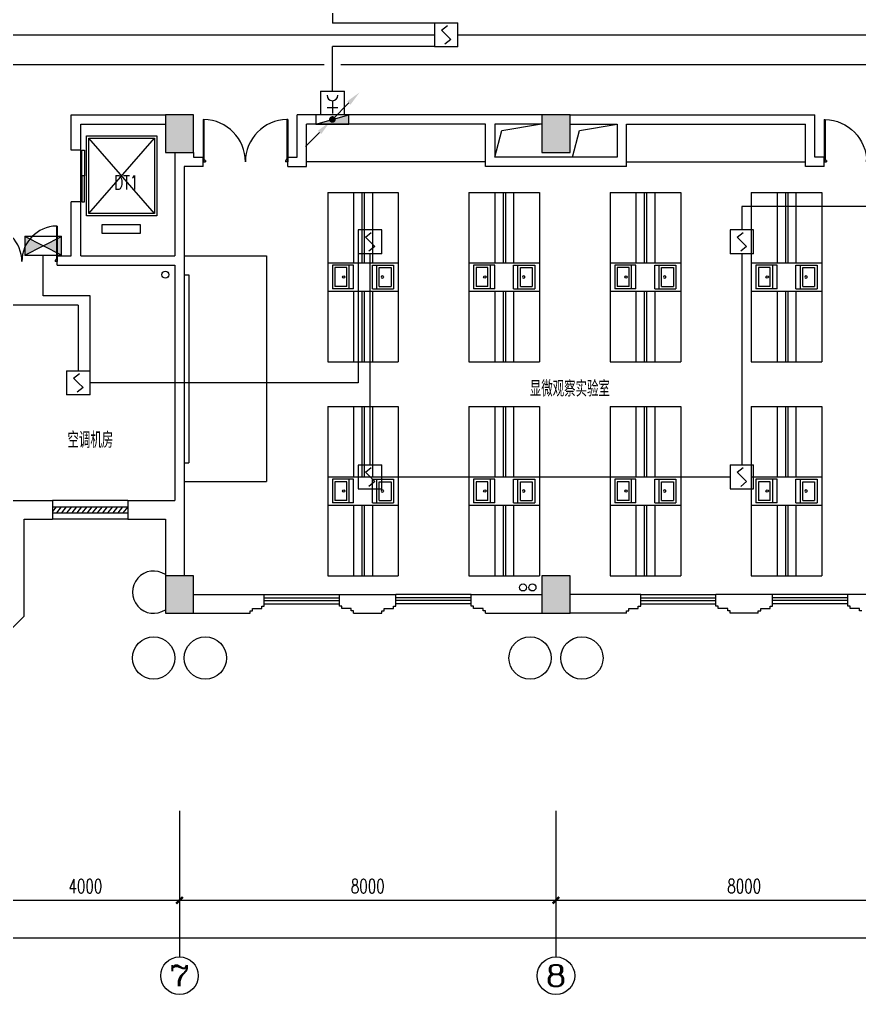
# Model space of a CAD drawing. Extents: x 190999 to 918899, y -200814 to 215286.
# Drawn here: x 217412 to 235262, y 30964 to 51692 of the extents above; entities that cross this region are included whole.
import ezdxf
from ezdxf.enums import TextEntityAlignment as Align

# ---------------------------------------------------------------- set-up
doc = ezdxf.new("R2010")
doc.units = 0
doc.header["$LTSCALE"] = 1000
doc.header["$MEASUREMENT"] = 0
doc.layers.get('Defpoints').update_dxf_attribs({"color": 1})
for name, color, linetype in [('00-EQUIP', 3, 'Continuous'), ('00-LWIRE', 4, 'Continuous'), ('00-WIRE-4', 6, 'Continuous'), ('A-墙线', 2, 'Continuous'), ('A-外包装修', 250, 'Continuous'), ('A-外窗', 145, 'Continuous'), ('A-家具', 250, 'Continuous'), ('A-门', 167, 'Continuous'), ('AXIS', 3, 'Continuous'), ('AXIS_TEXT', 7, 'Continuous'), ('COLUMN', 2, 'Continuous'), ('EQUIP_消火栓', 1, 'Continuous'), ('PUB_HATCH', 250, 'Continuous'), ('STAIR', 5, 'Continuous'), ('WALL', 2, 'Continuous'), ('WINDOW', 177, 'Continuous'), ('房间名称', 7, 'Continuous'), ('洞口线', 165, 'Continuous'), ('雨水管', 151, 'Continuous')]:
    doc.layers.add(name, color=color, linetype=linetype)
doc.styles.add('_TCH_AXIS', font='COMPLEX', dxfattribs={"bigfont": 'GBCBIG'})
doc.styles.add('_TCH_DIM', font='SIMPLEX', dxfattribs={"bigfont": 'GBCBIG'})
doc.styles.add('COMPLEX', font='COMPLEX')
doc.styles.add('DIM_FONT', font='SIMPLEX', dxfattribs={"width": 0.7, "bigfont": 'GBCBIG'})
doc.styles.get("Standard").update_dxf_attribs({"font": 'simhei.ttf'})
doc.styles.add('XXK', font='romans.shx', dxfattribs={"width": 0.75, "bigfont": 'hzf.shx'})
doc.styles.add('zz-1', font='arial.ttf', dxfattribs={"width": 0.8})
doc.linetypes.add('BIG-DLINE', pattern='A,1,-0.15,["D",XXK,S=0.2,R=0,X=-0.1,Y=-0.09],-0.2', length=1.35)
doc.dimstyles.new('DIMN', dxfattribs={"dimtxt": 300, "dimasz": 100, "dimexe": 250, "dimexo": 300, "dimgap": 150, "dimtad": 1, "dimdec": 0, "dimzin": 0, "dimdsep": 46, "dimtxsty": 'DIM_FONT', "dimblk": 'ARCHTICK', "dimcen": 0.09, "dimclrt": 7, "dimazin": 2, "dimtfac": 1, "dimtdec": 0, "dimtix": 1, "dimtmove": 2, "dimatfit": 3, "dimfxl": 0, "dimtolj": 1, "dimtzin": 0, "dimarcsym": 0})

# ---------------------------------------------------------------- blocks, each defined once
blk = doc.blocks.new('m1800')
at = {"layer": 'A-墙线'}
for p, q in [((-900, -100), (-900, 100)), ((900, -100), (900, 100))]:
    blk.add_line(p, q, dxfattribs=at)
at = {"layer": 'A-门'}
for p, q in [((-900, 900), (-900, 0)), ((-900, 900), (-880, 900)), ((-880, 900), (-880, 50)), ((880, 900), (880, 50)), ((900, 900), (880, 900)), ((900, 900), (900, 0)), ((-900, 50), (-870, 50)), ((-900, 0), (-850, 0)), ((-870, 50), (-870, 30)), ((-870, 30), (-850, 30)), ((-850, 30), (-850, 0)), ((850, 30), (850, 0)), ((870, 30), (850, 30)), ((900, 0), (850, 0)), ((870, 50), (870, 30)), ((900, 50), (870, 50))]:
    blk.add_line(p, q, dxfattribs=at)
for centre, start, end in [((-900, 0), 0, 88.7267), ((900, 0), 91.2733, 180)]:
    blk.add_arc(centre, 900, start, end, dxfattribs=at)
blk = doc.blocks.new('$TwtSys$00000434')
for p, q in [((-0.5, 0.5), (-0.5, -0.5)), ((-0.5, -0.5), (0.5, 0.5)), ((0.5, 0.5), (-0.5, 0.5)), ((0.5, -0.5), (0.5, 0.5)), ((-0.5, -0.5), (0.5, -0.5))]:
    blk.add_line(p, q)
blk.add_solid([(0.5, -0.5), (0.5, 0.5), (-0.5, -0.5)])
blk = doc.blocks.new('$WINLIB2D$00000039')
at = {"color": 0}
for p, q in [((0.5, 0.5), (-0.5, 0.5)), ((-0.5, 0.167), (0.5, 0.167)), ((-0.384, -0.167), (-0.448, 0.167)), ((-0.316, -0.167), (-0.38, 0.167)), ((-0.248, -0.167), (-0.312, 0.167)), ((-0.18, -0.167), (-0.244, 0.167)), ((-0.112, -0.167), (-0.176, 0.167)), ((-0.044, -0.167), (-0.108, 0.167)), ((0.024, -0.167), (-0.04, 0.167)), ((0.092, -0.167), (0.028, 0.167)), ((0.16, -0.167), (0.096, 0.167)), ((0.228, -0.167), (0.164, 0.167)), ((0.296, -0.167), (0.232, 0.167)), ((0.364, -0.167), (0.3, 0.167)), ((0.432, -0.167), (0.368, 0.167)), ((0.5, -0.167), (0.436, 0.167)), ((-0.452, -0.167), (-0.5, 0.084)), ((-0.5, -0.167), (0.5, -0.167)), ((0.5, -0.5), (-0.5, -0.5))]:
    blk.add_line(p, q, dxfattribs=at)
blk = doc.blocks.new('_ArchTick')
at = {"const_width": 0.5}
blk.add_lwpolyline([(-0.7, -0.7), (0.7, 0.7)], dxfattribs=at)
blk = doc.blocks.new('*D922')
at = {"layer": 'AXIS', "color": 0, "lineweight": -2}
for p, q in [((216812, 34567), (216812, 32717)), ((220812, 34567), (220812, 32717)), ((216812, 32967), (220812, 32967))]:
    blk.add_line(p, q, dxfattribs=at)
at = {"layer": 'Defpoints', "color": 0}
for p in [(216812, 34867), (220812, 34867), (220812, 32967)]:
    blk.add_point(p, dxfattribs=at)
at = {"layer": 'AXIS', "color": 0, "lineweight": -2, "xscale": 100, "yscale": 100, "zscale": 100, "rotation": 180}
blk.add_blockref('_ArchTick', (216812, 32967), dxfattribs=at)
at = {"layer": 'AXIS', "color": 0, "lineweight": -2, "xscale": 100, "yscale": 100, "zscale": 100}
blk.add_blockref('_ArchTick', (220812, 32967), dxfattribs=at)
at = {"layer": 'AXIS', "color": 7, "insert": (218812, 33267), "char_height": 300, "attachment_point": 5, "style": 'DIM_FONT'}
blk.add_mtext('\\A1;4000', dxfattribs=at)
blk = doc.blocks.new('*D923')
at = {"layer": 'AXIS', "color": 0, "lineweight": -2}
for p, q in [((220812, 34567), (220812, 32717)), ((228812, 34567), (228812, 32717)), ((220812, 32967), (228812, 32967))]:
    blk.add_line(p, q, dxfattribs=at)
at = {"layer": 'Defpoints', "color": 0}
for p in [(220812, 34867), (228812, 34867), (228812, 32967)]:
    blk.add_point(p, dxfattribs=at)
at = {"layer": 'AXIS', "color": 0, "lineweight": -2, "xscale": 100, "yscale": 100, "zscale": 100, "rotation": 180}
blk.add_blockref('_ArchTick', (220812, 32967), dxfattribs=at)
at = {"layer": 'AXIS', "color": 0, "lineweight": -2, "xscale": 100, "yscale": 100, "zscale": 100}
blk.add_blockref('_ArchTick', (228812, 32967), dxfattribs=at)
at = {"layer": 'AXIS', "color": 7, "insert": (224812, 33267), "char_height": 300, "attachment_point": 5, "style": 'DIM_FONT'}
blk.add_mtext('\\A1;8000', dxfattribs=at)
blk = doc.blocks.new('*D924')
at = {"layer": 'AXIS', "color": 0, "lineweight": -2}
for p, q in [((228812, 34567), (228812, 32717)), ((236812, 34567), (236812, 32717)), ((228812, 32967), (236812, 32967))]:
    blk.add_line(p, q, dxfattribs=at)
at = {"layer": 'Defpoints', "color": 0}
for p in [(228812, 34867), (236812, 34867), (236812, 32967)]:
    blk.add_point(p, dxfattribs=at)
at = {"layer": 'AXIS', "color": 0, "lineweight": -2, "xscale": 100, "yscale": 100, "zscale": 100, "rotation": 180}
blk.add_blockref('_ArchTick', (228812, 32967), dxfattribs=at)
at = {"layer": 'AXIS', "color": 0, "lineweight": -2, "xscale": 100, "yscale": 100, "zscale": 100}
blk.add_blockref('_ArchTick', (236812, 32967), dxfattribs=at)
at = {"layer": 'AXIS', "color": 7, "insert": (232812, 33267), "char_height": 300, "attachment_point": 5, "style": 'DIM_FONT'}
blk.add_mtext('\\A1;8000', dxfattribs=at)
blk = doc.blocks.new('*D932')
at = {"layer": 'AXIS', "color": 0, "lineweight": -2}
for p, q in [((206112, 34567), (206112, 31917)), ((283362, 34567), (283362, 31917)), ((206112, 32167), (283362, 32167))]:
    blk.add_line(p, q, dxfattribs=at)
at = {"layer": 'Defpoints', "color": 0}
for p in [(206112, 34867), (283362, 34867), (283362, 32167)]:
    blk.add_point(p, dxfattribs=at)
at = {"layer": 'AXIS', "color": 0, "lineweight": -2, "xscale": 100, "yscale": 100, "zscale": 100, "rotation": 180}
blk.add_blockref('_ArchTick', (206112, 32167), dxfattribs=at)
at = {"layer": 'AXIS', "color": 0, "lineweight": -2, "xscale": 100, "yscale": 100, "zscale": 100}
blk.add_blockref('_ArchTick', (283362, 32167), dxfattribs=at)
at = {"layer": 'AXIS', "color": 7, "insert": (244737, 32467), "char_height": 300, "attachment_point": 5, "style": 'DIM_FONT'}
blk.add_mtext('\\A1;77250', dxfattribs=at)
blk = doc.blocks.new('_AXISO')
blk.add_circle((0, 0), 0.5)
at = {"layer": 'AXIS_TEXT', "style": 'COMPLEX', "width": 1.041667}
blk.add_attdef('A', text='', height=0.56, dxfattribs=at).set_placement((-0.25, -0.28), (0.25, -0.28), align=Align.FIT)
blk = doc.blocks.new('$plan$00001609')
at = {"linetype": 'Continuous'}
for p, q in [((0, -251), (0, 251)), ((0, 251), (450, 251)), ((93, -251), (93, 251)), ((450, 251), (450, -251)), ((146, -199), (146, 199)), ((146, 199), (397, 199)), ((397, 199), (397, -199)), ((146, -199), (397, -199)), ((0, -251), (450, -251))]:
    blk.add_line(p, q, dxfattribs=at)
blk.add_line((238, 2), (238, 0))
blk.add_arc((212, 0), 26, 4.716, 0, dxfattribs=at)
at = {"style": 'zz-1'}
for tag in ['YSIZE', 'XSIZE']:
    blk.add_attdef(tag, (0, 0), '', height=0.5, dxfattribs=at)
blk = doc.blocks.new('_LINKPT1')
at = {"color": 0}
blk.add_line((0, 0), (0, 0), dxfattribs=at)
blk = doc.blocks.new('J62IR8YJ')
for p, q in [((-0.5, 1), (0.5, 1)), ((-0.5, 0), (-0.5, 1)), ((0.5, 1), (0.5, 0)), ((0, 0.598), (0, 0.06)), ((0.5, 0), (-0.5, 0)), ((-0.231, 0.312), (0.231, 0.312))]:
    blk.add_line(p, q)
at = {"const_width": 0.04, "flags": 128}
blk.add_lwpolyline([(-0.5, 0), (-0.5, 1), (0.5, 1), (0.5, 0)], close=True, dxfattribs=at)
blk.add_arc((0, 0.829), 0.231, 180, 0)
at = {"xscale": 0.002, "yscale": 0.00200000000000955, "zscale": 0.002}
for p in [(0, 1), (-0.5, 0.5), (0.5, 0.5), (0, 0)]:
    blk.add_blockref('_LINKPT1', p, dxfattribs=at)
at = {"flags": 9}
blk.add_attdef('A', (0, 0), '', height=0.00002, dxfattribs=at)
blk = doc.blocks.new('3S1KCGW2')
for p, q in [((0.5, 0.5), (-0.5, 0.5)), ((-0.5, 0.5), (-0.5, -0.5)), ((0.5, -0.5), (0.5, 0.5)), ((-0.2, 0.2), (0.05, 0.4)), ((0, 0), (-0.2, 0.2)), ((0, 0), (0.2, -0.2)), ((0.2, -0.2), (-0.05, -0.4)), ((-0.5, -0.5), (0.5, -0.5))]:
    blk.add_line(p, q)
at = {"const_width": 0.04, "flags": 128}
blk.add_lwpolyline([(-0.5, -0.5), (-0.5, 0.5), (0.5, 0.5), (0.5, -0.5)], close=True, dxfattribs=at)
at = {"xscale": 0.002, "yscale": 0.002, "zscale": 0.002}
for p in [(0, 0.5), (-0.5, 0), (0.5, 0), (0, -0.5)]:
    blk.add_blockref('_LINKPT1', p, dxfattribs=at)
at = {"flags": 9}
blk.add_attdef('A', (0, 0), '', height=0.00002, dxfattribs=at)
blk = doc.blocks.new('6H2KALM6')
for p, q in [((-0.78, 0.4), (0.78, -0.4)), ((0.78, 0.4), (-0.78, -0.4)), ((0.78, 0.4), (-0.78, 0.4)), ((-0.78, 0.4), (-0.78, -0.4)), ((0.78, -0.4), (0.78, 0.4)), ((-0.78, -0.4), (0.78, -0.4))]:
    blk.add_line(p, q)
at = {"const_width": 0.04}
blk.add_lwpolyline([(-0.78, 0.4), (-0.78, -0.4), (0.78, -0.4), (0.78, 0.4)], close=True, dxfattribs=at)
for points in [[(-0.78, 0.4), (0, 0), (-0.78, -0.4)], [(0.78, 0.4), (0, 0), (0.78, -0.4)]]:
    blk.add_solid(points)
at = {"xscale": 0.002, "yscale": 0.002, "zscale": 0.002}
for p in [(-0.78, 0), (0, 0.4), (0.78, 0), (0, -0.4)]:
    blk.add_blockref('_LINKPT1', p, dxfattribs=at)
at = {"flags": 9}
blk.add_attdef('A', (0, 0), '', height=0.00002, dxfattribs=at)
blk = doc.blocks.new('_WRLD1L')
for p, q in [((0.7, 0.7), (0, 0)), ((0.104, 0.104), (0.104, 0.104)), ((-0.104, -0.104), (-0.104, -0.104))]:
    blk.add_line(p, q)
at = {"const_width": 0.142}
blk.add_lwpolyline([(-0.071, 0, 1), (0.071, 0, 1)], format="xyb", close=True, dxfattribs=at)
blk.add_solid([(0.63, 0.77), (0.77, 0.63), (1.15, 1.15)])
at = {"width": 0.8, "flags": 9}
blk.add_attdef('A', (0, 0), '', height=0.00002, dxfattribs=at)
blk = doc.blocks.new('_WRLD10L')
for p, q in [((1.15, 1.15), (0.55, 0.55)), ((0.104, 0.104), (0.104, 0.104)), ((-0.104, -0.104), (-0.104, -0.104))]:
    blk.add_line(p, q)
at = {"const_width": 0.142}
blk.add_lwpolyline([(-0.071, 0, 1), (0.071, 0, 1)], format="xyb", close=True, dxfattribs=at)
blk.add_solid([(0.62, 0.48), (0.48, 0.62), (0.1, 0.1)])
at = {"width": 0.8, "flags": 9}
blk.add_attdef('A', (0, 0), '', height=0.00002, dxfattribs=at)

msp = doc.modelspace()

# ---------------------------------------------------------------- hatches: boundary and pattern name
at = {"layer": 'PUB_HATCH'}
for points in [[(221111.6, 49667.4), (220511.6, 49667.4), (220511.6, 48867.4), (221111.6, 48867.4)], [(229111.6, 49667.4), (228511.6, 49667.4), (228511.6, 48867.4), (229111.6, 48867.4)], [(221111.6, 39867.4), (220511.6, 39867.4), (220511.6, 39067.4), (221111.6, 39067.4)], [(229111.6, 39867.4), (228511.6, 39867.4), (228511.6, 39067.4), (229111.6, 39067.4)]]:
    msp.add_hatch(color=256, dxfattribs=at).paths.add_polyline_path(points)

# ---------------------------------------------------------------- linework, layer by layer
at = {"layer": '00-WIRE-4'}
for p, q in [((224061.6, 52567.4), (224061.6, 51617.4)), ((226228.3, 51617.4), (224061.6, 51617.4)), ((215711.6, 51367.4), (226228.3, 51367.4)), ((226728.3, 51367.4), (237761.6, 51367.4)), ((226228.3, 51117.4), (224061.6, 51117.4)), ((224061.6, 50167.4), (224061.6, 51117.4)), ((240561.6, 47717.4), (232761.6, 47717.4)), ((232761.6, 47717.4), (232761.6, 47217.4)), ((217911.6, 45817), (217911.6, 46681.8)), ((224611.6, 46717.4), (224611.6, 43967.4)), ((224861.6, 42217.4), (224861.6, 46717.4)), ((232761.6, 46717.4), (232761.6, 42217.4)), ((218911.6, 45817), (217911.6, 45817)), ((218911.6, 44217.4), (218911.6, 45817)), ((218661.6, 45617), (216073.9, 45617)), ((218661.6, 45617), (218661.6, 44217.4)), ((224611.6, 43967.4), (218911.6, 43967.4)), ((225111.6, 41967.4), (232511.6, 41967.4))]:
    msp.add_line(p, q, dxfattribs=at)
at = {"layer": '00-WIRE-4', "linetype": 'BIG-DLINE'}
for p, q in [((216861.6, 50738.8), (223886.6, 50738.8)), ((224236.6, 50738.8), (272436.6, 50738.8))]:
    msp.add_line(p, q, dxfattribs=at)
at = {"layer": 'A-墙线'}
for p, q in [((218511.6, 48917.4), (218511.6, 49667.4)), ((218511.6, 49667.4), (220511.6, 49667.4)), ((228511.6, 49667.4), (223311.6, 49667.4)), ((223311.6, 48767.4), (223311.6, 49667.4)), ((229111.6, 49667.4), (234311.6, 49667.4)), ((234311.6, 48767.4), (234311.6, 49667.4)), ((218711.6, 49467.4), (220511.6, 49467.4)), ((218711.6, 48917.4), (218711.6, 49467.4)), ((227311.6, 49467.4), (223511.6, 49467.4)), ((223511.6, 48567.4), (223511.6, 49467.4)), ((227311.6, 48567.4), (227311.6, 49467.4)), ((228511.6, 49467.4), (227511.6, 49467.4)), ((227511.6, 49467.4), (227511.6, 48767.4)), ((229111.6, 49467.4), (230111.6, 49467.4)), ((230111.6, 49467.4), (230111.6, 48767.4)), ((230311.6, 49467.4), (234111.6, 49467.4)), ((230311.6, 48567.4), (230311.6, 49467.4)), ((234111.6, 48567.4), (234111.6, 49467.4)), ((218711.6, 48917.4), (218511.6, 48917.4)), ((220711.6, 48867.4), (220711.6, 46667.4)), ((221111.6, 48867.4), (221111.6, 48767.4)), ((221111.6, 48767.4), (221311.6, 48767.4)), ((223111.6, 48767.4), (223311.6, 48767.4)), ((230111.6, 48767.4), (227511.6, 48767.4)), ((234511.6, 48767.4), (234311.6, 48767.4)), ((221311.6, 48567.4), (220911.6, 48567.4)), ((220911.6, 48567.4), (220911.6, 39867.4)), ((223111.6, 48567.4), (223511.6, 48567.4)), ((230311.6, 48567.4), (227311.6, 48567.4)), ((234511.6, 48567.4), (234111.6, 48567.4)), ((218711.6, 47817.4), (218511.6, 47817.4)), ((218511.6, 46667.4), (218511.6, 47817.4)), ((218711.6, 46667.4), (218711.6, 47817.4)), ((218211.6, 46667.4), (218511.6, 46667.4)), ((218711.6, 46667.4), (220711.6, 46667.4)), ((218211.6, 46467.4), (220711.6, 46467.4)), ((220711.6, 46467.4), (220711.6, 41467.4)), ((217511.8, 39006.4), (217511.8, 41067.4)), ((220511.6, 41067.4), (220511.6, 39867.4)), ((221111.6, 39467.4), (222611.6, 39467.4)), ((222611.6, 39217.4), (222611.6, 39467.4)), ((224211.6, 39467.4), (225411.6, 39467.4)), ((224211.6, 39217.4), (224211.6, 39467.4)), ((225411.6, 39217.4), (225411.6, 39467.4)), ((227011.6, 39467.4), (228511.6, 39467.4)), ((227011.6, 39217.4), (227011.6, 39467.4)), ((230611.6, 39467.4), (229111.6, 39467.4)), ((230611.6, 39217.4), (230611.6, 39467.4)), ((233411.6, 39467.4), (232211.6, 39467.4)), ((232211.6, 39217.4), (232211.6, 39467.4)), ((233411.6, 39217.4), (233411.6, 39467.4)), ((236511.6, 39467.4), (235011.6, 39467.4)), ((235011.6, 39217.4), (235011.6, 39467.4)), ((222561.6, 39217.4), (222611.6, 39217.4)), ((222561.6, 39167.4), (222561.6, 39217.4)), ((224261.6, 39217.4), (224211.6, 39217.4)), ((224261.6, 39167.4), (224261.6, 39217.4)), ((225361.6, 39217.4), (225411.6, 39217.4)), ((225361.6, 39167.4), (225361.6, 39217.4)), ((227061.6, 39217.4), (227011.6, 39217.4)), ((227061.6, 39167.4), (227061.6, 39217.4)), ((230561.6, 39217.4), (230611.6, 39217.4)), ((230561.6, 39167.4), (230561.6, 39217.4)), ((232261.6, 39217.4), (232211.6, 39217.4)), ((232261.6, 39167.4), (232261.6, 39217.4)), ((233361.6, 39217.4), (233411.6, 39217.4)), ((233361.6, 39167.4), (233361.6, 39217.4)), ((235061.6, 39217.4), (235011.6, 39217.4)), ((235061.6, 39167.4), (235061.6, 39217.4)), ((217511.8, 39006.4), (216478.8, 37973.3)), ((221111.6, 39067.4), (222311.6, 39067.4)), ((222311.6, 39067.4), (222311.6, 39117.4)), ((222311.6, 39117.4), (222361.6, 39117.4)), ((222361.6, 39117.4), (222361.6, 39167.4)), ((222361.6, 39167.4), (222561.6, 39167.4)), ((224461.6, 39167.4), (224261.6, 39167.4)), ((224461.6, 39117.4), (224461.6, 39167.4)), ((224511.6, 39117.4), (224461.6, 39117.4)), ((224511.6, 39067.4), (224511.6, 39117.4)), ((224511.6, 39067.4), (225111.6, 39067.4)), ((225111.6, 39067.4), (225111.6, 39117.4)), ((225111.6, 39117.4), (225161.6, 39117.4)), ((225161.6, 39117.4), (225161.6, 39167.4)), ((225161.6, 39167.4), (225361.6, 39167.4)), ((227261.6, 39167.4), (227061.6, 39167.4)), ((227261.6, 39117.4), (227261.6, 39167.4)), ((227311.6, 39117.4), (227261.6, 39117.4)), ((227311.6, 39067.4), (227311.6, 39117.4)), ((227311.6, 39067.4), (228511.6, 39067.4)), ((230311.6, 39067.4), (229111.6, 39067.4)), ((230311.6, 39067.4), (230311.6, 39117.4)), ((230311.6, 39117.4), (230361.6, 39117.4)), ((230361.6, 39117.4), (230361.6, 39167.4)), ((230361.6, 39167.4), (230561.6, 39167.4)), ((232461.6, 39167.4), (232261.6, 39167.4)), ((232461.6, 39117.4), (232461.6, 39167.4)), ((232511.6, 39117.4), (232461.6, 39117.4)), ((232511.6, 39067.4), (232511.6, 39117.4)), ((233111.6, 39067.4), (232511.6, 39067.4)), ((233111.6, 39067.4), (233111.6, 39117.4)), ((233111.6, 39117.4), (233161.6, 39117.4)), ((233161.6, 39117.4), (233161.6, 39167.4)), ((233161.6, 39167.4), (233361.6, 39167.4)), ((235261.6, 39167.4), (235061.6, 39167.4)), ((235261.6, 39117.4), (235261.6, 39167.4)), ((235311.6, 39117.4), (235261.6, 39117.4))]:
    msp.add_line(p, q, dxfattribs=at)
at = {"layer": 'A-外包装修'}
for centre in [(220261.6, 38117.4), (221361.6, 38117.4), (228261.6, 38117.4), (229361.6, 38117.4)]:
    msp.add_circle(centre, 450, dxfattribs=at)
msp.add_arc((220261.6, 39517.4), 450, 56.25101, 303.74899, dxfattribs=at)
at = {"layer": 'A-外窗'}
for p, q in [((222611.6, 39467.4), (224211.6, 39467.4)), ((222611.6, 39397.4), (224211.6, 39397.4)), ((227011.6, 39467.4), (225411.6, 39467.4)), ((227011.6, 39397.4), (225411.6, 39397.4)), ((230611.6, 39467.4), (232211.6, 39467.4)), ((230611.6, 39397.4), (232211.6, 39397.4)), ((235011.6, 39467.4), (233411.6, 39467.4)), ((235011.6, 39397.4), (233411.6, 39397.4)), ((222611.6, 39337.4), (224211.6, 39337.4)), ((222611.6, 39267.4), (224211.6, 39267.4)), ((227011.6, 39337.4), (225411.6, 39337.4)), ((227011.6, 39267.4), (225411.6, 39267.4)), ((230611.6, 39337.4), (232211.6, 39337.4)), ((230611.6, 39267.4), (232211.6, 39267.4)), ((235011.6, 39337.4), (233411.6, 39337.4)), ((235011.6, 39267.4), (233411.6, 39267.4))]:
    msp.add_line(p, q, dxfattribs=at)
at = {"layer": 'A-家具'}
for p, q in [((227311.6, 48667.4), (223511.6, 48667.4)), ((230311.6, 48667.4), (234111.6, 48667.4)), ((223961.6, 48017.4), (223961.6, 44417.4)), ((223961.6, 48017.4), (225461.6, 48017.4)), ((224511.6, 48017.4), (224511.6, 46517.4)), ((224686.6, 48017.4), (224686.6, 46517.4)), ((224736.6, 48017.4), (224736.6, 46517.4)), ((224911.6, 48017.4), (224911.6, 46517.4)), ((225461.6, 48017.4), (225461.6, 44417.4)), ((226961.6, 48017.4), (226961.6, 44417.4)), ((226961.6, 48017.4), (228461.6, 48017.4)), ((227511.6, 48017.4), (227511.6, 46517.4)), ((227686.6, 48017.4), (227686.6, 46517.4)), ((227736.6, 48017.4), (227736.6, 46517.4)), ((227911.6, 48017.4), (227911.6, 46517.4)), ((228461.6, 48017.4), (228461.6, 44417.4)), ((229961.6, 48017.4), (229961.6, 44417.4)), ((229961.6, 48017.4), (231461.6, 48017.4)), ((230511.6, 48017.4), (230511.6, 46517.4)), ((230686.6, 48017.4), (230686.6, 46517.4)), ((230736.6, 48017.4), (230736.6, 46517.4)), ((230911.6, 48017.4), (230911.6, 46517.4)), ((231461.6, 48017.4), (231461.6, 44417.4)), ((232961.6, 48017.4), (232961.6, 44417.4)), ((232961.6, 48017.4), (234461.6, 48017.4)), ((233511.6, 48017.4), (233511.6, 46517.4)), ((233686.6, 48017.4), (233686.6, 46517.4)), ((233736.6, 48017.4), (233736.6, 46517.4)), ((233911.6, 48017.4), (233911.6, 46517.4)), ((234461.6, 48017.4), (234461.6, 44417.4)), ((220911.6, 46667.4), (222661.6, 46667.4)), ((222661.6, 46667.4), (222661.6, 41867.4)), ((223961.6, 46517.4), (225461.6, 46517.4)), ((226961.6, 46517.4), (228461.6, 46517.4)), ((229961.6, 46517.4), (231461.6, 46517.4)), ((232961.6, 46517.4), (234461.6, 46517.4)), ((220911.6, 46267.4), (221011.6, 46267.4)), ((221011.6, 46267.4), (221011.6, 42267.4)), ((223961.6, 45917.4), (225461.6, 45917.4)), ((224511.6, 45917.4), (224511.6, 44417.4)), ((224686.6, 45917.4), (224686.6, 44417.4)), ((224736.6, 45917.4), (224736.6, 44417.4)), ((224911.6, 45917.4), (224911.6, 44417.4)), ((226961.6, 45917.4), (228461.6, 45917.4)), ((227511.6, 45917.4), (227511.6, 44417.4)), ((227686.6, 45917.4), (227686.6, 44417.4)), ((227736.6, 45917.4), (227736.6, 44417.4)), ((227911.6, 45917.4), (227911.6, 44417.4)), ((229961.6, 45917.4), (231461.6, 45917.4)), ((230511.6, 45917.4), (230511.6, 44417.4)), ((230686.6, 45917.4), (230686.6, 44417.4)), ((230736.6, 45917.4), (230736.6, 44417.4)), ((230911.6, 45917.4), (230911.6, 44417.4)), ((232961.6, 45917.4), (234461.6, 45917.4)), ((233511.6, 45917.4), (233511.6, 44417.4)), ((233686.6, 45917.4), (233686.6, 44417.4)), ((233736.6, 45917.4), (233736.6, 44417.4)), ((233911.6, 45917.4), (233911.6, 44417.4)), ((223961.6, 44417.4), (225461.6, 44417.4)), ((226961.6, 44417.4), (228461.6, 44417.4)), ((229961.6, 44417.4), (231461.6, 44417.4)), ((232961.6, 44417.4), (234461.6, 44417.4)), ((223961.6, 43467.4), (223961.6, 39867.4)), ((223961.6, 43467.4), (225461.6, 43467.4)), ((224511.6, 43467.4), (224511.6, 41967.4)), ((224686.6, 43467.4), (224686.6, 41967.4)), ((224736.6, 43467.4), (224736.6, 41967.4)), ((224911.6, 43467.4), (224911.6, 41967.4)), ((225461.6, 43467.4), (225461.6, 39867.4)), ((226961.6, 43467.4), (226961.6, 39867.4)), ((226961.6, 43467.4), (228461.6, 43467.4)), ((227511.6, 43467.4), (227511.6, 41967.4)), ((227686.6, 43467.4), (227686.6, 41967.4)), ((227736.6, 43467.4), (227736.6, 41967.4)), ((227911.6, 43467.4), (227911.6, 41967.4)), ((228461.6, 43467.4), (228461.6, 39867.4)), ((229961.6, 43467.4), (229961.6, 39867.4)), ((229961.6, 43467.4), (231461.6, 43467.4)), ((230511.6, 43467.4), (230511.6, 41967.4)), ((230686.6, 43467.4), (230686.6, 41967.4)), ((230736.6, 43467.4), (230736.6, 41967.4)), ((230911.6, 43467.4), (230911.6, 41967.4)), ((231461.6, 43467.4), (231461.6, 39867.4)), ((232961.6, 43467.4), (232961.6, 39867.4)), ((232961.6, 43467.4), (234461.6, 43467.4)), ((233511.6, 43467.4), (233511.6, 41967.4)), ((233686.6, 43467.4), (233686.6, 41967.4)), ((233736.6, 43467.4), (233736.6, 41967.4)), ((233911.6, 43467.4), (233911.6, 41967.4)), ((234461.6, 43467.4), (234461.6, 39867.4)), ((220911.6, 42267.4), (221011.6, 42267.4)), ((223961.6, 41967.4), (225461.6, 41967.4)), ((226961.6, 41967.4), (228461.6, 41967.4)), ((229961.6, 41967.4), (231461.6, 41967.4)), ((232961.6, 41967.4), (234461.6, 41967.4)), ((220911.6, 41867.4), (222661.6, 41867.4)), ((223961.6, 41367.4), (225461.6, 41367.4)), ((224511.6, 41367.4), (224511.6, 39867.4)), ((224686.6, 41367.4), (224686.6, 39867.4)), ((224736.6, 41367.4), (224736.6, 39867.4)), ((224911.6, 41367.4), (224911.6, 39867.4)), ((226961.6, 41367.4), (228461.6, 41367.4)), ((227511.6, 41367.4), (227511.6, 39867.4)), ((227686.6, 41367.4), (227686.6, 39867.4)), ((227736.6, 41367.4), (227736.6, 39867.4)), ((227911.6, 41367.4), (227911.6, 39867.4)), ((229961.6, 41367.4), (231461.6, 41367.4)), ((230511.6, 41367.4), (230511.6, 39867.4)), ((230686.6, 41367.4), (230686.6, 39867.4)), ((230736.6, 41367.4), (230736.6, 39867.4)), ((230911.6, 41367.4), (230911.6, 39867.4)), ((232961.6, 41367.4), (234461.6, 41367.4)), ((233511.6, 41367.4), (233511.6, 39867.4)), ((233686.6, 41367.4), (233686.6, 39867.4)), ((233736.6, 41367.4), (233736.6, 39867.4)), ((233911.6, 41367.4), (233911.6, 39867.4)), ((223961.6, 39867.4), (225461.6, 39867.4)), ((226961.6, 39867.4), (228461.6, 39867.4)), ((229961.6, 39867.4), (231461.6, 39867.4)), ((232961.6, 39867.4), (234461.6, 39867.4))]:
    msp.add_line(p, q, dxfattribs=at)
at = {"layer": 'A-门'}
msp.add_line((218711.6, 47817.4), (218711.6, 48917.4), dxfattribs=at)
for points in [[(218734.1, 48367.4), (218734.1, 48917.4), (218789.3, 48917.4), (218789.3, 48367.4)], [(218734.1, 48367.4), (218734.1, 47817.4), (218789.3, 47817.4), (218789.3, 48367.4)]]:
    msp.add_lwpolyline(points, close=True, dxfattribs=at)
at = {"layer": 'AXIS'}
for p, q in [((220811.6, 34867.4), (220811.6, 31763.7)), ((228811.6, 34867.4), (228811.6, 31763.7))]:
    msp.add_line(p, q, dxfattribs=at)
at = {"layer": 'COLUMN'}
for p, q in [((221111.6, 49667.4), (220511.6, 49667.4)), ((220511.6, 49667.4), (220511.6, 48867.4)), ((221111.6, 48867.4), (221111.6, 49667.4)), ((229111.6, 49667.4), (228511.6, 49667.4)), ((228511.6, 49667.4), (228511.6, 48867.4)), ((229111.6, 48867.4), (229111.6, 49667.4)), ((220511.6, 48867.4), (221111.6, 48867.4)), ((228511.6, 48867.4), (229111.6, 48867.4)), ((221111.6, 39867.4), (220511.6, 39867.4)), ((220511.6, 39867.4), (220511.6, 39067.4)), ((221111.6, 39067.4), (221111.6, 39867.4)), ((229111.6, 39867.4), (228511.6, 39867.4)), ((228511.6, 39867.4), (228511.6, 39067.4)), ((229111.6, 39067.4), (229111.6, 39867.4)), ((220511.6, 39067.4), (221111.6, 39067.4)), ((228511.6, 39067.4), (229111.6, 39067.4))]:
    msp.add_line(p, q, dxfattribs=at)
at = {"layer": 'STAIR'}
for p, q in [((220282.7, 47567.4), (218882.7, 49167.4)), ((218882.7, 47567.4), (220282.7, 49167.4))]:
    msp.add_line(p, q, dxfattribs=at)
for points in [[(220332.7, 47517.4), (218832.7, 47517.4), (218832.7, 49217.4), (220332.7, 49217.4)], [(220282.7, 47567.4), (218882.7, 47567.4), (218882.7, 49167.4), (220282.7, 49167.4)], [(219169.4, 47332.5), (219978.8, 47332.5), (219978.8, 47139.3), (219169.4, 47139.3)]]:
    msp.add_lwpolyline(points, close=True, dxfattribs=at)
at = {"layer": 'WALL'}
for p, q in [((217111.8, 41467.4), (218111.6, 41467.4)), ((218111.6, 41467.4), (218111.6, 41067.4)), ((219711.6, 41467.4), (220711.6, 41467.4)), ((219711.6, 41467.4), (219711.6, 41067.4)), ((217511.8, 41067.4), (218111.6, 41067.4)), ((219711.6, 41067.4), (220511.6, 41067.4))]:
    msp.add_line(p, q, dxfattribs=at)
at = {"layer": '洞口线', "ltscale": 2}
for points in [[(227511.6, 48767.4), (227661.6, 49334), (228461.6, 49467.4)], [(229161.6, 48767.4), (229311.6, 49334), (230111.6, 49467.4)]]:
    msp.add_lwpolyline(points, dxfattribs=at)
at = {"layer": '雨水管'}
for centre in [(220511.6, 46267.4), (228111.6, 39617.4), (228311.6, 39617.4)]:
    msp.add_circle(centre, 75, dxfattribs=at)

# ---------------------------------------------------------------- block references
at = {"layer": '00-EQUIP', "xscale": 500, "yscale": 500, "zscale": 500, "rotation": 180}
for name, p in [('3S1KCGW2', (226478.3, 51367.4)), ('6H2KALM6', (217911.6, 46881.8)), ('6H2KALM6', (217911.6, 46881.8)), ('3S1KCGW2', (224861.6, 46967.4)), ('3S1KCGW2', (232761.6, 46967.4)), ('3S1KCGW2', (218661.6, 43967.4)), ('3S1KCGW2', (224861.6, 41967.4)), ('3S1KCGW2', (232761.6, 41967.4))]:
    msp.add_blockref(name, p, dxfattribs=at)
at = {"layer": '00-EQUIP', "xscale": 500, "yscale": 500, "zscale": 500}
msp.add_blockref('J62IR8YJ', (224061.6, 49667.4), dxfattribs=at)
at = {"layer": '00-LWIRE', "xscale": 500, "yscale": 500, "zscale": 500}
msp.add_blockref('_WRLD1L', (224061.6, 49567.4), dxfattribs=at)
at = {"layer": '00-LWIRE', "xscale": 500, "yscale": 500, "zscale": 500, "rotation": 180}
msp.add_blockref('_WRLD10L', (224061.6, 49567.4), dxfattribs=at)
at = {"layer": 'A-家具', "yscale": -1, "rotation": 180}
for p in [(224511.6, 46217.4), (227511.6, 46217.4), (230511.6, 46217.4), (233511.6, 46217.4), (224511.6, 41667.4), (227511.6, 41667.4), (230511.6, 41667.4), (233511.6, 41667.4)]:
    msp.add_blockref('$plan$00001609', p, dxfattribs=at)
at = {"layer": 'A-家具'}
for p in [(224911.6, 46217.4), (227911.6, 46217.4), (230911.6, 46217.4), (233911.6, 46217.4), (224911.6, 41667.4), (227911.6, 41667.4), (230911.6, 41667.4), (233911.6, 41667.4)]:
    msp.add_blockref('$plan$00001609', p, dxfattribs=at)
at = {"layer": 'A-门'}
msp.add_blockref('m1800', (222211.6, 48667.4), dxfattribs=at)
at = {"layer": 'A-门', "xscale": -1}
msp.add_blockref('m1800', (235411.6, 48667.4), dxfattribs=at)
at = {"layer": 'A-门', "xscale": 0.8333333332557231, "yscale": 0.8333333332557231, "zscale": 0.8333333333333334}
msp.add_blockref('m1800', (217461.6, 46550.7), dxfattribs=at)
at = {"layer": 'AXIS'}
ref = msp.add_blockref('_AXISO', (220811.6, 31363.7), dxfattribs=dict(at, xscale=800, yscale=800, zscale=800))
ref.add_attrib('A', '7', dxfattribs={"layer": 'AXIS_TEXT', "height": 452.5, "style": '_TCH_AXIS', "width": 1.5}).set_placement((220585.4, 31137.4), (221037.9, 31137.4), align=Align.FIT)
ref = msp.add_blockref('_AXISO', (228811.6, 31363.7), dxfattribs=dict(at, xscale=800, yscale=800, zscale=800))
ref.add_attrib('A', '8', dxfattribs={"layer": 'AXIS_TEXT', "height": 452.5, "style": '_TCH_AXIS', "width": 1.5}).set_placement((228585.4, 31137.4), (229037.9, 31137.4), align=Align.FIT)
at = {"layer": 'EQUIP_消火栓', "xscale": 700, "yscale": 200, "zscale": 700}
msp.add_blockref('$TwtSys$00000434', (224061.6, 49567.4), dxfattribs=at)
at = {"layer": 'WINDOW', "xscale": 1600, "yscale": -400, "zscale": 1600}
msp.add_blockref('$WINLIB2D$00000039', (218911.6, 41267.4), dxfattribs=at)

# ---------------------------------------------------------------- texts
at = {"layer": '房间名称', "style": '_TCH_DIM', "width": 0.705882}
msp.add_text('DT1', height=297.5, dxfattribs=at).set_placement((219424, 48078.7))
at = {"layer": '房间名称', "style": '_TCH_DIM'}
for s, p in [('显微观察实验室', (228256.4, 43674.1)), ('空调机房', (218431.3, 42583.8))]:
    msp.add_text(s, height=337.59, dxfattribs=at).set_placement(p)

# ---------------------------------------------------------------- dimensions: what is measured, and where the dimension line sits
at = {"layer": 'AXIS'}
for p1, p2, distance, picture, middle in [((206111.8, 34867.4), (283361.6, 34867.4), -2700, '*D932', (244736.7, 32467.4)), ((216811.6, 34867.4), (220811.6, 34867.4), -1900, '*D922', (218811.6, 33267.4)), ((220811.6, 34867.4), (228811.6, 34867.4), -1900, '*D923', (224811.6, 33267.4)), ((228811.6, 34867.4), (236811.6, 34867.4), -1900, '*D924', (232811.6, 33267.4))]:
    dim = msp.add_aligned_dim(p1=p1, p2=p2, distance=distance, dimstyle='DIMN', dxfattribs=at)
    dim.commit()
    dim.dimension.update_dxf_attribs({"geometry": picture, "text_midpoint": middle})

doc.saveas('drawing.dxf')
